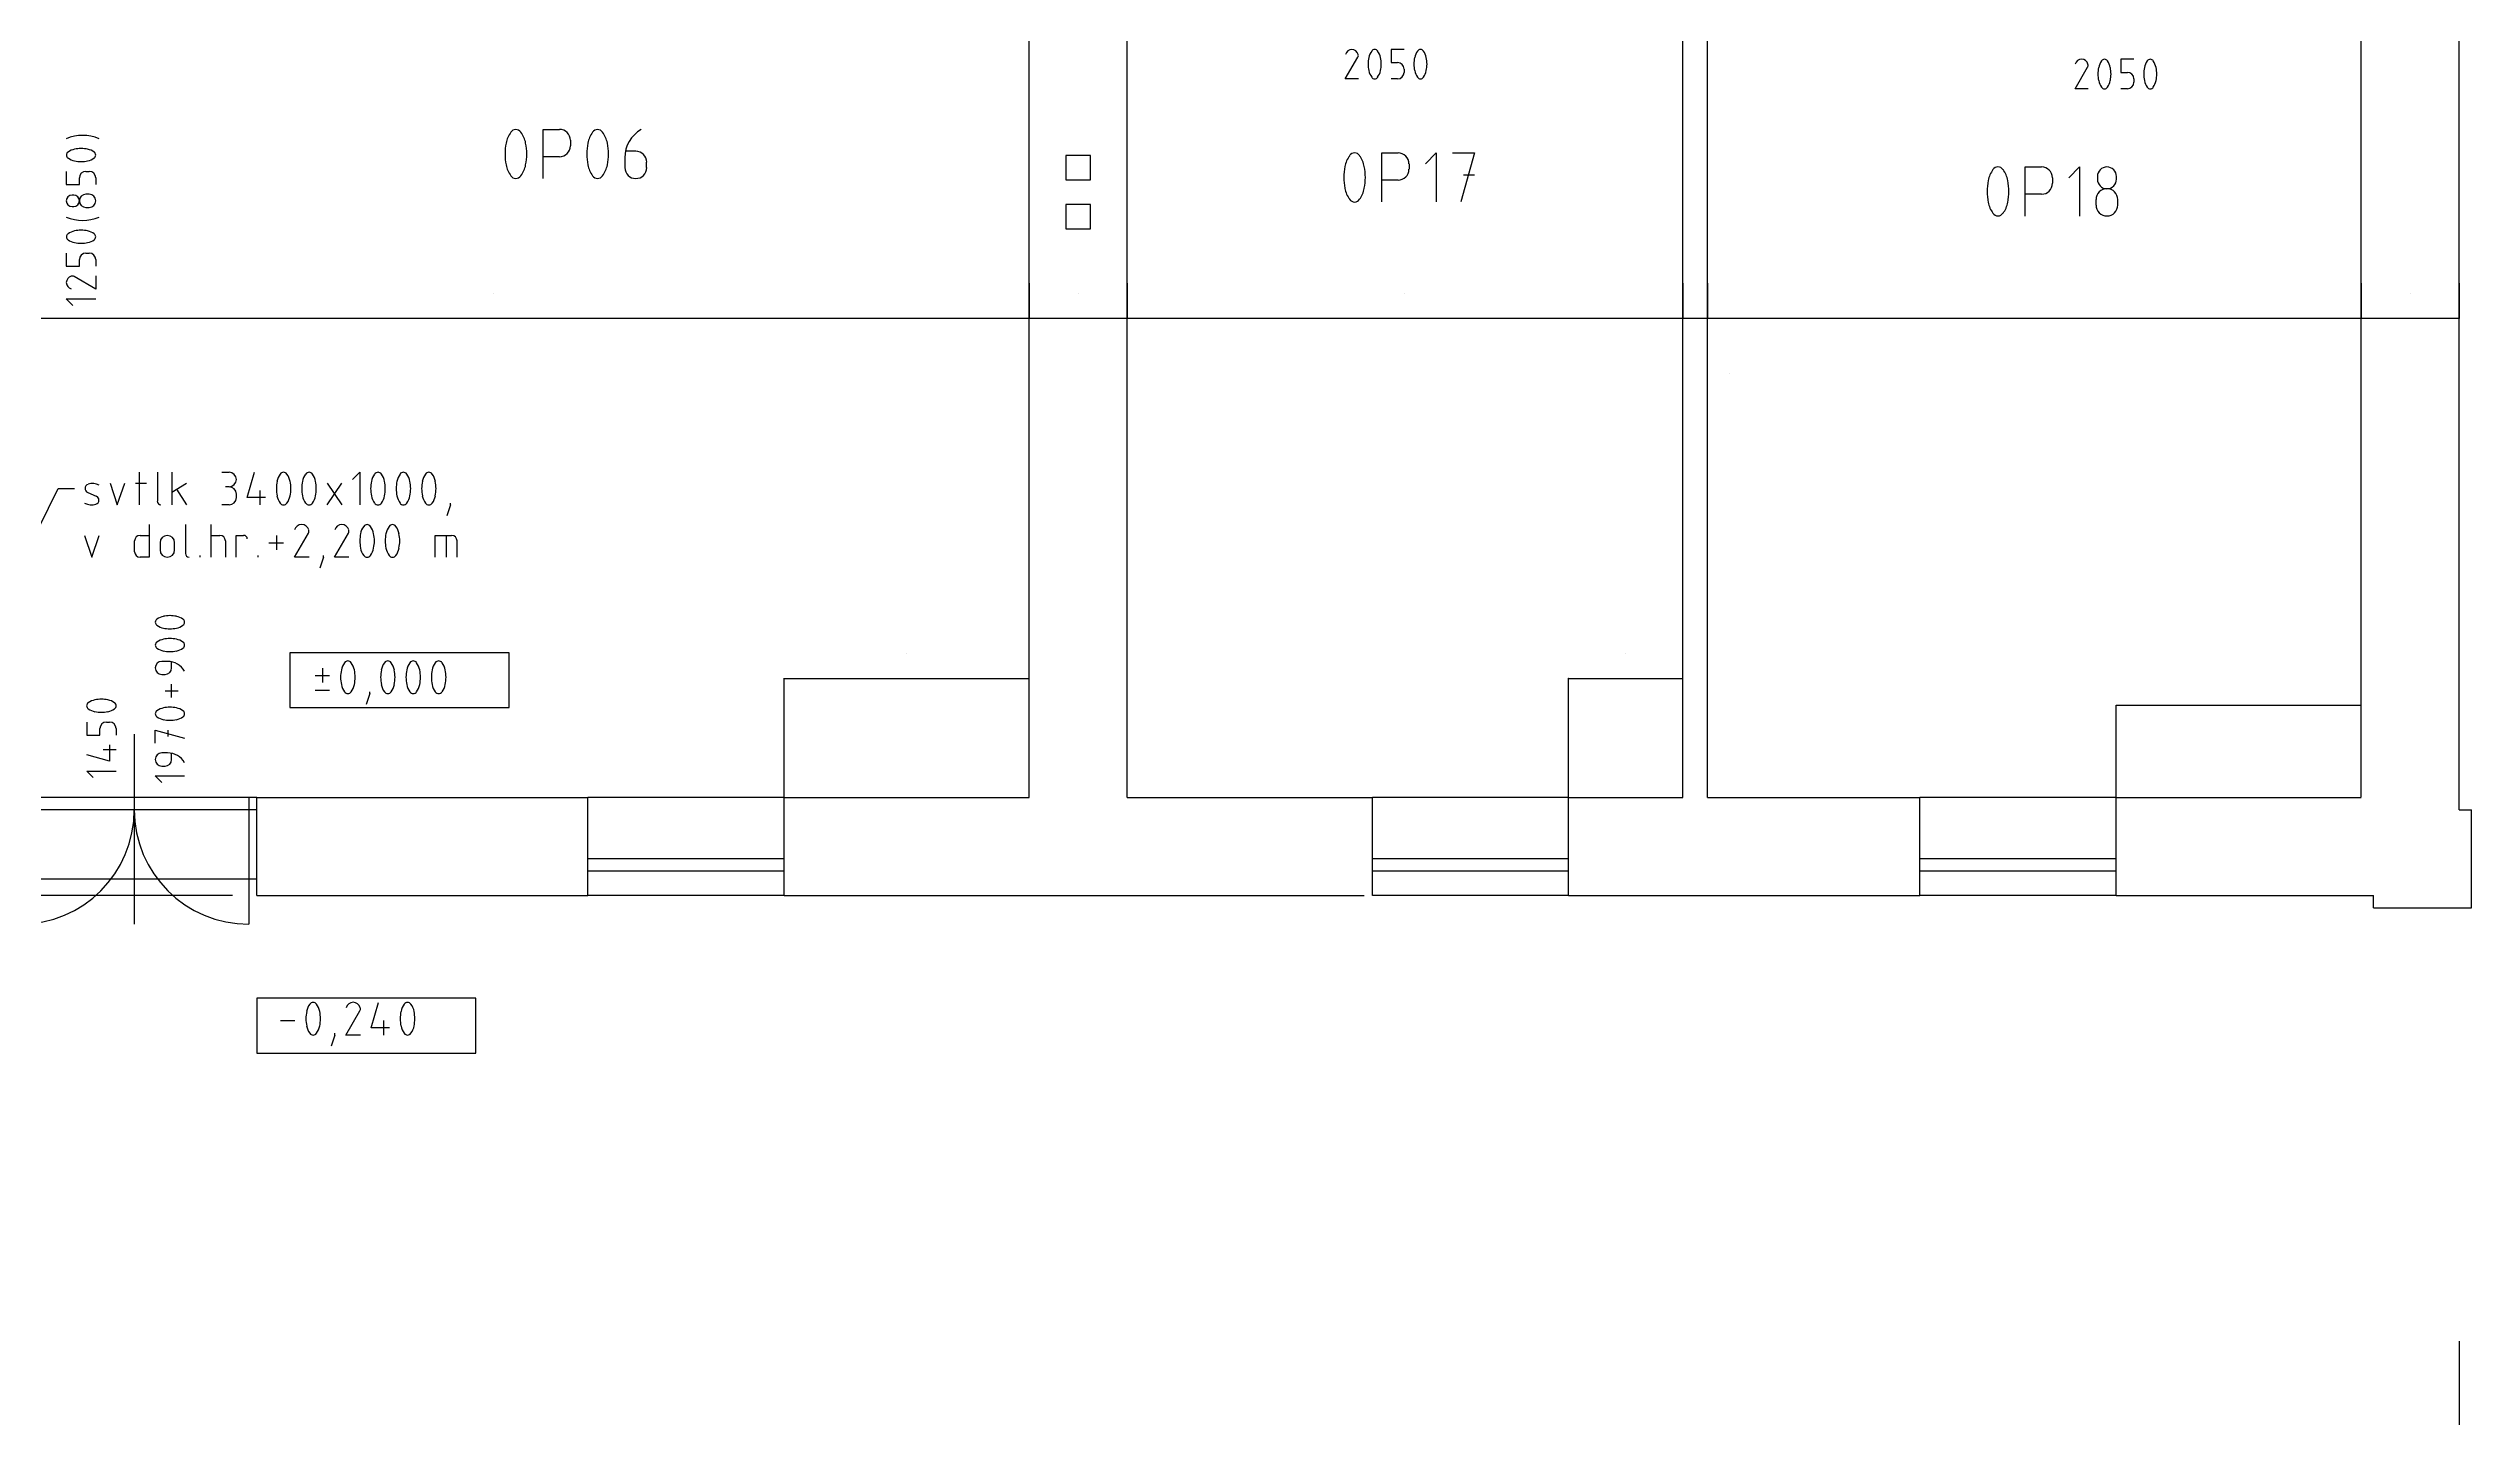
# Model space of a CAD drawing. Header units: millimetres. Extents: x 96818 to 138818, y 10174 to 39874.
# Drawn here: x 109740 to 124565, y 20087 to 28463 of the extents above; entities that cross this region are included whole.
import ezdxf

# ---------------------------------------------------------------- set-up
doc = ezdxf.new("R2010")
doc.units = ezdxf.units.MM
for name, color, linetype in [('koty', 7, 'ByLayer'), ('nadvid', 7, 'ByLayer'), ('obrys', 7, 'ByLayer'), ('tenka', 7, 'ByLayer'), ('text', 7, 'ByLayer')]:
    doc.layers.add(name, color=color, linetype=linetype)
doc.styles.get("Standard").update_dxf_attribs({"font": 'txt', "width": 0.75})

msp = doc.modelspace()

# ---------------------------------------------------------------- linework, layer by layer
at = {"layer": 'koty'}
for p, q in [((117674, 28277), (117751, 28410)), ((118034, 28457), (117954, 28457)), ((117954, 28457), (117954, 28377)), ((117954, 28377), (117994, 28377)), ((118034, 28337), (118034, 28317)), ((122139, 28217), (122216, 28349)), ((122499, 28397), (122419, 28397)), ((122419, 28397), (122419, 28317)), ((122419, 28317), (122459, 28317)), ((117754, 28277), (117674, 28277)), ((117994, 28277), (117954, 28277)), ((122219, 28217), (122139, 28217)), ((122459, 28217), (122419, 28217)), ((122499, 28277), (122499, 28257)), ((109849, 27711), (109849, 27631)), ((109849, 27631), (109929, 27631)), ((109929, 27631), (109929, 27671)), ((109969, 27711), (109989, 27711)), ((110029, 27671), (110029, 27631)), ((109894, 27566), (109884, 27566)), ((109884, 27496), (109894, 27496)), ((109989, 27571), (109969, 27571)), ((109969, 27491), (109989, 27491)), ((109849, 27211), (109849, 27131)), ((109849, 27131), (109929, 27131)), ((109929, 27131), (109929, 27171)), ((109969, 27211), (109989, 27211)), ((110029, 27171), (110029, 27131)), ((110029, 26991), (109896, 27068)), ((110029, 27071), (110029, 26991)), ((115740, 27028), (115740, 26810)), ((115740, 27028), (115740, 26810)), ((116340, 27028), (116340, 26810)), ((116340, 27028), (116340, 26810)), ((119740, 27028), (119740, 26810)), ((119740, 27028), (119740, 26810)), ((119890, 27028), (119890, 26810)), ((119890, 27028), (119890, 26810)), ((123890, 27028), (123890, 26810)), ((123890, 27028), (123890, 26810)), ((124490, 27028), (124490, 26810)), ((109889, 26891), (109849, 26931)), ((109849, 26931), (110029, 26931)), ((109190, 26812), (115740, 26812)), ((115740, 26812), (115739, 26812)), ((115739, 26812), (115739, 26812)), ((115739, 26812), (115740, 26812)), ((115740, 26812), (116340, 26812)), ((115740, 26812), (115741, 26812)), ((115741, 26812), (115740, 26812)), ((115741, 26812), (115741, 26812)), ((116340, 26812), (116339, 26812)), ((116339, 26812), (116339, 26812)), ((116339, 26812), (116340, 26812)), ((116340, 26812), (119740, 26812)), ((116340, 26812), (116341, 26812)), ((116341, 26812), (116340, 26812)), ((116341, 26812), (116341, 26812)), ((119740, 26812), (119739, 26812)), ((119739, 26812), (119739, 26812)), ((119739, 26812), (119740, 26812)), ((119740, 26812), (119890, 26812)), ((119740, 26812), (119741, 26812)), ((119741, 26812), (119740, 26812)), ((119741, 26812), (119741, 26812)), ((119890, 26812), (119889, 26812)), ((119889, 26812), (119889, 26812)), ((119889, 26812), (119890, 26812)), ((119890, 26812), (123890, 26812)), ((119890, 26812), (119891, 26812)), ((119891, 26812), (119890, 26812)), ((119891, 26812), (119891, 26812)), ((123890, 26812), (123889, 26812)), ((123889, 26812), (123889, 26812)), ((123889, 26812), (123890, 26812)), ((123890, 26812), (124490, 26812)), ((123890, 26812), (123891, 26812)), ((123891, 26812), (123890, 26812)), ((123891, 26812), (123891, 26812)), ((124490, 26812), (124489, 26812)), ((124489, 26812), (124489, 26812)), ((124489, 26812), (124490, 26812)), ((112558, 24766), (111217, 24766)), ((111217, 24766), (111217, 24431)), ((112558, 24431), (112558, 24766)), ((110469, 24713), (110433, 24713)), ((110433, 24633), (110453, 24633)), ((110493, 24673), (110493, 24710)), ((111372, 24627), (111460, 24627)), ((111416, 24672), (111416, 24583)), ((114240, 23882), (114240, 24610)), ((115740, 23882), (115740, 24610)), ((119040, 23882), (119040, 24610)), ((119740, 23882), (119740, 24610)), ((110453, 24533), (110533, 24533)), ((110493, 24493), (110493, 24573)), ((111372, 24538), (111460, 24538)), ((111705, 24516), (111683, 24449)), ((111705, 24516), (111705, 24527)), ((114240, 24609), (115740, 24609)), ((114240, 24609), (114241, 24609)), ((114241, 24608), (114240, 24609)), ((114241, 24609), (114241, 24608)), ((115740, 24609), (115739, 24608)), ((115739, 24608), (115739, 24609)), ((115739, 24609), (115740, 24609)), ((119040, 24609), (119740, 24609)), ((119040, 24609), (119041, 24609)), ((119041, 24608), (119040, 24609)), ((119041, 24609), (119041, 24608)), ((119740, 24609), (119739, 24608)), ((119739, 24608), (119739, 24609)), ((119739, 24609), (119740, 24609)), ((109974, 24342), (109974, 24262)), ((110094, 24342), (110114, 24342)), ((111217, 24431), (112558, 24431)), ((122390, 23882), (122390, 24445)), ((123890, 24444), (122390, 24444)), ((122390, 24444), (122391, 24444)), ((122391, 24444), (122390, 24444)), ((122391, 24444), (122391, 24444)), ((123890, 24444), (123889, 24444)), ((123889, 24444), (123889, 24444)), ((123889, 24444), (123890, 24444)), ((123890, 23882), (123890, 24445)), ((109974, 24262), (110054, 24262)), ((110054, 24262), (110054, 24302)), ((110154, 24172), (110074, 24172)), ((110114, 24202), (110114, 24102)), ((110154, 24302), (110154, 24262)), ((110393, 24213), (110393, 24293)), ((110393, 24293), (110573, 24243)), ((110473, 24253), (110473, 24293)), ((110114, 24102), (109974, 24142)), ((110014, 24002), (109974, 24042)), ((109974, 24042), (110154, 24042)), ((110469, 24153), (110433, 24153)), ((110433, 24073), (110453, 24073)), ((110493, 24113), (110493, 24150)), ((110433, 23973), (110393, 24013)), ((110393, 24013), (110573, 24013)), ((112355, 22652), (111015, 22652)), ((111015, 22652), (111015, 22317)), ((111559, 22427), (111645, 22575)), ((111715, 22471), (111759, 22627)), ((112355, 22317), (112355, 22652)), ((111159, 22516), (111248, 22516)), ((111492, 22427), (111470, 22360)), ((111492, 22427), (111492, 22438)), ((111648, 22427), (111559, 22427)), ((111826, 22471), (111715, 22471)), ((111792, 22427), (111792, 22516)), ((111015, 22317), (112355, 22317)), ((124490, 20554), (124490, 19337))]:
    msp.add_line(p, q, dxfattribs=at)
for centre, radius, start, end in [((117714, 28417), 40, 14.4775, 165.5225), ((117734, 28420), 20, 329.8255, 20.5291), ((118002, 28368), 188, 167.9131, 180.1885), ((118002, 28367), 188, 179.8115, 192.0869), ((117913, 28390), 96.1, 143.2325, 169.4911), ((117913, 28345), 96.1, 190.5089, 216.7675), ((117854, 28435), 21.8, 32.757, 147.243), ((117795, 28390), 96.1, 10.5089, 36.7675), ((117795, 28345), 96.1, 323.2325, 349.4911), ((117706, 28368), 188, 359.8115, 12.0869), ((117706, 28367), 188, 347.9131, 0.1885), ((117994, 28337), 40, 0, 90), ((117994, 28317), 40, 270, 0), ((118282, 28368), 188, 167.9131, 180.1885), ((118282, 28367), 188, 179.8115, 192.0869), ((118193, 28390), 96.1, 143.2325, 169.4911), ((118193, 28345), 96.1, 190.5089, 216.7675), ((118134, 28435), 21.8, 32.757, 147.243), ((118075, 28390), 96.1, 10.5089, 36.7675), ((118075, 28345), 96.1, 323.2325, 349.4911), ((117986, 28368), 188, 359.8115, 12.0869), ((117986, 28367), 188, 347.9131, 0.1885), ((122179, 28357), 40, 14.4775, 165.5225), ((122199, 28359), 20, 329.8255, 20.5291), ((122467, 28307), 188, 167.9131, 180.1885), ((122378, 28329), 96.1, 143.2325, 169.4911), ((122319, 28375), 21.8, 32.757, 147.243), ((122260, 28329), 96.1, 10.5089, 36.7675), ((122171, 28307), 188, 359.8115, 12.0869), ((122459, 28277), 40, 0, 90), ((122747, 28307), 188, 167.9131, 180.1885), ((122658, 28329), 96.1, 143.2325, 169.4911), ((122599, 28375), 21.8, 32.757, 147.243), ((122540, 28329), 96.1, 10.5089, 36.7675), ((122451, 28307), 188, 359.8115, 12.0869), ((117854, 28299), 21.8, 212.757, 327.243), ((118134, 28299), 21.8, 212.757, 327.243), ((122467, 28306), 188, 179.8115, 192.0869), ((122378, 28284), 96.1, 190.5089, 216.7675), ((122319, 28238), 21.8, 212.757, 327.243), ((122260, 28284), 96.1, 323.2325, 349.4911), ((122171, 28306), 188, 347.9131, 0.1885), ((122459, 28257), 40, 270, 0), ((122747, 28306), 188, 179.8115, 192.0869), ((122658, 28284), 96.1, 190.5089, 216.7675), ((122599, 28238), 21.8, 212.757, 327.243), ((122540, 28284), 96.1, 323.2325, 349.4911), ((122451, 28306), 188, 347.9131, 0.1885), ((109949, 27671), 260, 67.3801, 112.6199), ((109871, 27811), 21.8, 122.757, 237.243), ((109917, 27752), 96.1, 100.5089, 126.7675), ((109917, 27870), 96.1, 233.2325, 259.4911), ((109938, 27663), 188, 89.8115, 102.0869), ((109938, 27959), 188, 257.9131, 270.1885), ((109940, 27663), 188, 77.9131, 90.1885), ((109940, 27959), 188, 269.8115, 282.0869), ((109962, 27752), 96.1, 53.2325, 79.4911), ((109962, 27870), 96.1, 280.5089, 306.7675), ((110007, 27811), 21.8, 302.757, 57.243), ((109969, 27671), 40, 90, 180), ((109989, 27671), 40, 360, 90), ((109884, 27531), 35, 90, 270), ((109949, 27671), 260, 247.3801, 292.6199), ((109894, 27531), 35, 270, 90), ((109969, 27531), 40, 90, 270), ((109989, 27531), 40, 270, 90), ((109871, 27311), 21.8, 122.757, 237.243), ((109917, 27252), 96.1, 100.5089, 126.7675), ((109917, 27370), 96.1, 233.2325, 259.4911), ((109938, 27163), 188, 89.8115, 102.0869), ((109940, 27163), 188, 77.9131, 90.1885), ((109962, 27252), 96.1, 53.2325, 79.4911), ((109962, 27370), 96.1, 280.5089, 306.7675), ((110007, 27311), 21.8, 302.757, 57.243), ((109938, 27459), 188, 257.9131, 270.1885), ((109969, 27171), 40, 90, 180), ((109940, 27459), 188, 269.8115, 282.0869), ((109989, 27171), 40, 360, 90), ((109889, 27031), 40, 104.4775, 255.5225), ((109886, 27051), 20, 59.8255, 110.5291), ((110415, 24953), 21.8, 122.757, 237.243), ((110461, 24894), 96.1, 100.5089, 126.7675), ((110461, 25011), 96.1, 233.2325, 259.4911), ((110482, 24805), 188, 89.8115, 102.0869), ((110482, 25101), 188, 257.9131, 270.1885), ((110484, 24805), 188, 77.9131, 90.1885), ((110484, 25101), 188, 269.8115, 282.0869), ((110505, 24894), 96.1, 53.2325, 79.4911), ((110505, 25011), 96.1, 280.5089, 306.7675), ((110551, 24953), 21.8, 302.757, 57.243), ((110415, 24813), 21.8, 122.757, 237.243), ((110461, 24754), 96.1, 100.5089, 126.7675), ((110461, 24871), 96.1, 233.2325, 259.4911), ((110482, 24665), 188, 89.8115, 102.0869), ((110482, 24961), 188, 257.9131, 270.1885), ((110484, 24665), 188, 77.9131, 90.1885), ((110484, 24961), 188, 269.8115, 282.0869), ((110505, 24754), 96.1, 53.2325, 79.4911), ((110505, 24871), 96.1, 280.5089, 306.7675), ((110551, 24813), 21.8, 302.757, 57.243), ((110433, 24673), 40, 90, 270), ((110453, 24673), 40, 270, 360), ((110469, 24593), 120, 30, 90), ((111736, 24617), 209, 167.9131, 180.1885), ((111736, 24615), 209, 179.8115, 192.0869), ((111637, 24641), 107, 143.2325, 169.4911), ((111572, 24692), 24.2, 32.757, 147.243), ((111506, 24641), 107, 10.5089, 36.7675), ((111407, 24617), 209, 359.8115, 12.0869), ((111407, 24615), 209, 347.9131, 0.1885), ((111981, 24617), 209, 167.9131, 180.1885), ((111981, 24615), 209, 179.8115, 192.0869), ((111881, 24641), 107, 143.2325, 169.4911), ((111816, 24692), 24.2, 32.757, 147.243), ((111751, 24641), 107, 10.5089, 36.7675), ((111651, 24617), 209, 359.8115, 12.0869), ((111651, 24615), 209, 347.9131, 0.1885), ((112136, 24617), 209, 167.9131, 180.1885), ((112136, 24615), 209, 179.8115, 192.0869), ((112037, 24641), 107, 143.2325, 169.4911), ((111972, 24692), 24.2, 32.757, 147.243), ((111906, 24641), 107, 10.5089, 36.7675), ((111807, 24617), 209, 359.8115, 12.0869), ((111807, 24615), 209, 347.9131, 0.1885), ((112292, 24617), 209, 167.9131, 180.1885), ((112292, 24615), 209, 179.8115, 192.0869), ((112192, 24641), 107, 143.2325, 169.4911), ((112127, 24692), 24.2, 32.757, 147.243), ((112062, 24641), 107, 10.5089, 36.7675), ((111963, 24617), 209, 359.8115, 12.0869), ((111963, 24615), 209, 347.9131, 0.1885), ((110041, 24383), 96.1, 100.5089, 126.7675), ((110063, 24294), 188, 89.8115, 102.0869), ((110064, 24294), 188, 77.9131, 90.1885), ((110086, 24383), 96.1, 53.2325, 79.4911), ((111637, 24591), 107, 190.5089, 216.7675), ((111572, 24540), 24.2, 212.757, 327.243), ((111506, 24591), 107, 323.2325, 349.4911), ((111881, 24591), 107, 190.5089, 216.7675), ((111816, 24540), 24.2, 212.757, 327.243), ((111751, 24591), 107, 323.2325, 349.4911), ((112037, 24591), 107, 190.5089, 216.7675), ((111972, 24540), 24.2, 212.757, 327.243), ((111906, 24591), 107, 323.2325, 349.4911), ((112192, 24591), 107, 190.5089, 216.7675), ((112127, 24540), 24.2, 212.757, 327.243), ((112062, 24591), 107, 323.2325, 349.4911), ((109995, 24442), 21.8, 122.757, 237.243), ((110041, 24500), 96.1, 233.2325, 259.4911), ((110063, 24590), 188, 257.9131, 270.1885), ((110094, 24302), 40, 90, 180), ((110064, 24590), 188, 269.8115, 282.0869), ((110086, 24500), 96.1, 280.5089, 306.7675), ((110114, 24302), 40, 360, 90), ((110132, 24442), 21.8, 302.757, 57.243), ((110415, 24393), 21.8, 122.757, 237.243), ((110461, 24334), 96.1, 100.5089, 126.7675), ((110461, 24451), 96.1, 233.2325, 259.4911), ((110482, 24245), 188, 89.8115, 102.0869), ((110482, 24541), 188, 257.9131, 270.1885), ((110484, 24245), 188, 77.9131, 90.1885), ((110484, 24541), 188, 269.8115, 282.0869), ((110505, 24334), 96.1, 53.2325, 79.4911), ((110505, 24451), 96.1, 280.5089, 306.7675), ((110551, 24393), 21.8, 302.757, 57.243), ((110433, 24113), 40, 90, 270), ((110453, 24113), 40, 270, 360), ((110469, 24033), 120, 30, 90), ((111524, 22528), 209, 167.9131, 180.1885), ((111424, 22552), 107, 143.2325, 169.4911), ((111359, 22603), 24.2, 32.757, 147.243), ((111294, 22552), 107, 10.5089, 36.7675), ((111195, 22528), 209, 359.8115, 12.0869), ((111604, 22583), 44.4, 14.4775, 165.5225), ((111626, 22586), 22.2, 329.8255, 20.5291), ((112101, 22528), 209, 167.9131, 180.1885), ((112002, 22552), 107, 143.2325, 169.4911), ((111937, 22603), 24.2, 32.757, 147.243), ((111872, 22552), 107, 10.5089, 36.7675), ((111772, 22528), 209, 359.8115, 12.0869), ((111524, 22526), 209, 179.8115, 192.0869), ((111424, 22502), 107, 190.5089, 216.7675), ((111359, 22451), 24.2, 212.757, 327.243), ((111294, 22502), 107, 323.2325, 349.4911), ((111195, 22526), 209, 347.9131, 0.1885), ((112101, 22526), 209, 179.8115, 192.0869), ((112002, 22502), 107, 190.5089, 216.7675), ((111937, 22451), 24.2, 212.757, 327.243), ((111872, 22502), 107, 323.2325, 349.4911), ((111772, 22526), 209, 347.9131, 0.1885)]:
    msp.add_arc(centre, radius, start, end, dxfattribs=at)
at = {"layer": 'nadvid'}
msp.add_line((110865, 23280), (109365, 23280), dxfattribs=at)
at = {"layer": 'obrys'}
for p, q in [((124490, 23805), (124490, 29680)), ((115740, 23880), (115740, 29180)), ((116340, 23880), (116340, 29180)), ((119740, 23880), (119740, 29180)), ((119890, 23880), (119890, 29180)), ((123890, 23930), (123890, 29180)), ((116115, 27809), (115965, 27809)), ((115965, 27809), (115965, 27659)), ((116115, 27659), (116115, 27809)), ((115965, 27659), (116115, 27659)), ((116115, 27509), (115965, 27509)), ((115965, 27509), (115965, 27359)), ((116115, 27359), (116115, 27509)), ((115965, 27359), (116115, 27359)), ((111015, 23880), (113040, 23880)), ((111015, 23280), (111015, 23880)), ((113040, 23280), (113040, 23880)), ((114240, 23880), (115740, 23880)), ((114240, 23280), (114240, 23880)), ((116340, 23880), (117840, 23880)), ((117840, 23280), (117840, 23880)), ((119040, 23880), (119740, 23880)), ((119040, 23280), (119040, 23880)), ((119890, 23880), (121190, 23880)), ((121190, 23280), (121190, 23880)), ((122390, 23880), (123890, 23880)), ((122390, 23280), (122390, 23880)), ((124490, 23805), (124565, 23805)), ((124565, 23205), (124565, 23805)), ((111015, 23280), (113040, 23280)), ((114240, 23280), (117790, 23280)), ((119040, 23280), (121190, 23280)), ((122390, 23280), (123965, 23280)), ((123965, 23205), (123965, 23280)), ((123965, 23205), (124565, 23205))]:
    msp.add_line(p, q, dxfattribs=at)
at = {"layer": 'tenka'}
for p, q in [((110265, 24267), (110265, 23105)), ((111015, 23880), (109515, 23880)), ((110965, 23880), (110965, 23105)), ((114240, 23880), (113040, 23880)), ((119040, 23880), (117840, 23880)), ((122390, 23880), (121190, 23880)), ((111015, 23805), (109515, 23805)), ((114240, 23505), (113040, 23505)), ((114240, 23430), (113040, 23430)), ((119040, 23505), (117840, 23505)), ((119040, 23430), (117840, 23430)), ((122390, 23505), (121190, 23505)), ((122390, 23430), (121190, 23430)), ((111015, 23380), (109515, 23380)), ((114240, 23280), (113040, 23280)), ((119040, 23280), (117840, 23280)), ((122390, 23280), (121190, 23280))]:
    msp.add_line(p, q, dxfattribs=at)
for centre, start, end in [((109565, 23805), 270, 0), ((110965, 23805), 180, 270)]:
    msp.add_arc(centre, 700, start, end, dxfattribs=at)
at = {"layer": 'text'}
for p, q in [((112766, 27667), (112766, 27967)), ((112766, 27967), (112866, 27967)), ((112933, 27901), (112933, 27867)), ((112866, 27801), (112766, 27801)), ((113266, 27794), (113266, 27734)), ((113333, 27834), (113270, 27834)), ((113399, 27734), (113399, 27767)), ((117897, 27524), (117897, 27824)), ((117897, 27824), (117997, 27824)), ((118064, 27757), (118064, 27724)), ((118164, 27757), (118231, 27824)), ((118231, 27824), (118231, 27524)), ((118331, 27824), (118464, 27824)), ((118464, 27824), (118381, 27524)), ((121834, 27438), (121834, 27738)), ((121834, 27738), (121934, 27738)), ((122101, 27672), (122167, 27738)), ((122167, 27738), (122167, 27438)), ((117997, 27657), (117897, 27657)), ((118397, 27690), (118464, 27690)), ((122001, 27672), (122001, 27638)), ((122276, 27680), (122276, 27663)), ((122392, 27663), (122392, 27680)), ((121934, 27572), (121834, 27572)), ((122267, 27538), (122267, 27505)), ((122401, 27505), (122401, 27538)), ((110117, 25804), (110161, 25671)), ((110161, 25671), (110206, 25804)), ((110273, 25804), (110339, 25804)), ((110295, 25871), (110295, 25671)), ((110406, 25871), (110406, 25693)), ((110495, 25871), (110495, 25671)), ((110495, 25748), (110584, 25804)), ((110800, 25871), (110845, 25871)), ((110956, 25715), (111000, 25871)), ((111445, 25804), (111534, 25671)), ((111445, 25671), (111534, 25804)), ((111600, 25826), (111645, 25871)), ((111645, 25871), (111645, 25671)), ((109680, 25531), (109799, 25771)), ((109799, 25771), (109899, 25771)), ((109980, 25747), (110032, 25725)), ((110524, 25767), (110584, 25671)), ((110845, 25671), (110800, 25671)), ((110845, 25782), (110823, 25782)), ((110889, 25737), (110889, 25715)), ((111067, 25715), (110956, 25715)), ((111034, 25671), (111034, 25759)), ((112200, 25671), (112178, 25604)), ((112200, 25671), (112200, 25682)), ((110356, 25551), (110356, 25351)), ((110578, 25551), (110578, 25373)), ((110734, 25551), (110734, 25351)), ((109961, 25484), (110006, 25351)), ((110006, 25351), (110050, 25484)), ((110267, 25384), (110267, 25451)), ((110300, 25484), (110356, 25484)), ((110423, 25439), (110423, 25395)), ((110511, 25395), (110511, 25439)), ((110667, 25351), (110667, 25362)), ((110734, 25484), (110789, 25484)), ((110823, 25451), (110823, 25351)), ((110889, 25351), (110889, 25484)), ((110889, 25484), (110934, 25484)), ((111023, 25351), (111023, 25362)), ((111089, 25439), (111178, 25439)), ((111134, 25484), (111134, 25395)), ((111245, 25351), (111331, 25498)), ((111423, 25351), (111423, 25362)), ((111489, 25351), (111575, 25498)), ((112106, 25351), (112106, 25484)), ((112106, 25484), (112206, 25484)), ((112173, 25484), (112173, 25351)), ((112239, 25451), (112239, 25351)), ((110356, 25351), (110300, 25351)), ((111334, 25351), (111245, 25351)), ((111423, 25351), (111400, 25284)), ((111578, 25351), (111489, 25351))]:
    msp.add_line(p, q, dxfattribs=at)
for centre, radius, start, end in [((112846, 27818), 313, 167.9131, 180.1885), ((112697, 27855), 160, 143.2325, 169.4911), ((112599, 27931), 36.3, 32.757, 147.243), ((112502, 27855), 160, 10.5089, 36.7675), ((112353, 27818), 313, 359.8115, 12.0869), ((112866, 27901), 66.7, 0, 90), ((113346, 27818), 313, 167.9131, 180.1885), ((113197, 27855), 160, 143.2325, 169.4911), ((113099, 27931), 36.3, 32.757, 147.243), ((113002, 27855), 160, 10.5089, 36.7675), ((112853, 27818), 313, 359.8115, 12.0869), ((113466, 27794), 200, 120, 180), ((112846, 27816), 313, 179.8115, 192.0869), ((112697, 27780), 160, 190.5089, 216.7675), ((112502, 27780), 160, 323.2325, 349.4911), ((112353, 27816), 313, 347.9131, 0.1885), ((112866, 27867), 66.7, 270, 0), ((113346, 27816), 313, 179.8115, 192.0869), ((113197, 27780), 160, 190.5089, 216.7675), ((113002, 27780), 160, 323.2325, 349.4911), ((112853, 27816), 313, 347.9131, 0.1885), ((113333, 27734), 66.7, 180, 0), ((113333, 27767), 66.7, 0, 90), ((117978, 27675), 313, 167.9131, 180.1885), ((117829, 27711), 160, 143.2325, 169.4911), ((117731, 27788), 36.3, 32.757, 147.243), ((117633, 27711), 160, 10.5089, 36.7675), ((117484, 27675), 313, 359.8115, 12.0869), ((117997, 27757), 66.7, 0, 90), ((117997, 27724), 66.7, 270, 0), ((121667, 27702), 36.3, 32.757, 147.243), ((121934, 27672), 66.7, 0, 90), ((122334, 27680), 58.3, 0, 180), ((112599, 27704), 36.3, 212.757, 327.243), ((113099, 27704), 36.3, 212.757, 327.243), ((117978, 27673), 313, 179.8115, 192.0869), ((117829, 27636), 160, 190.5089, 216.7675), ((117633, 27636), 160, 323.2325, 349.4911), ((117484, 27673), 313, 347.9131, 0.1885), ((121914, 27589), 313, 167.9131, 180.1885), ((121914, 27587), 313, 179.8115, 192.0869), ((121765, 27626), 160, 143.2325, 169.4911), ((121570, 27626), 160, 10.5089, 36.7675), ((121421, 27589), 313, 359.8115, 12.0869), ((121421, 27587), 313, 347.9131, 0.1885), ((121934, 27638), 66.7, 270, 0), ((122334, 27538), 66.7, 0, 180), ((122334, 27663), 58.3, 180, 0), ((117731, 27560), 36.3, 212.757, 327.243), ((121765, 27551), 160, 190.5089, 216.7675), ((121667, 27475), 36.3, 212.757, 327.243), ((121570, 27551), 160, 323.2325, 349.4911), ((122334, 27505), 66.7, 180, 0), ((109990, 25771), 26.7, 108.2746, 247.7905), ((110010, 25711), 90.2, 63.0974, 108.2755), ((110845, 25826), 44.4, 270, 90), ((111343, 25771), 209, 167.9131, 180.1885), ((111243, 25795), 107, 143.2325, 169.4911), ((111178, 25846), 24.2, 32.757, 147.243), ((111113, 25795), 107, 10.5089, 36.7675), ((111014, 25771), 209, 359.8115, 12.0869), ((111498, 25771), 209, 167.9131, 180.1885), ((111399, 25795), 107, 143.2325, 169.4911), ((111334, 25846), 24.2, 32.757, 147.243), ((111269, 25795), 107, 10.5089, 36.7675), ((111169, 25771), 209, 359.8115, 12.0869), ((111920, 25771), 209, 167.9131, 180.1885), ((111821, 25795), 107, 143.2325, 169.4911), ((111756, 25846), 24.2, 32.757, 147.243), ((111691, 25795), 107, 10.5089, 36.7675), ((111591, 25771), 209, 359.8115, 12.0869), ((112076, 25771), 209, 167.9131, 180.1885), ((111977, 25795), 107, 143.2325, 169.4911), ((111911, 25846), 24.2, 32.757, 147.243), ((111846, 25795), 107, 10.5089, 36.7675), ((111747, 25771), 209, 359.8115, 12.0869), ((112232, 25771), 209, 167.9131, 180.1885), ((112132, 25795), 107, 143.2325, 169.4911), ((112067, 25846), 24.2, 32.757, 147.243), ((112002, 25795), 107, 10.5089, 36.7675), ((111902, 25771), 209, 359.8115, 12.0869), ((110002, 25761), 90.2, 243.0977, 288.2755), ((110022, 25700), 26.7, 288.2749, 67.7912), ((110428, 25693), 22.2, 180, 270), ((110845, 25737), 44.4, 0, 90), ((110845, 25715), 44.4, 270, 0), ((111343, 25770), 209, 179.8115, 192.0869), ((111243, 25746), 107, 190.5089, 216.7675), ((111178, 25695), 24.2, 212.757, 327.243), ((111113, 25746), 107, 323.2325, 349.4911), ((111014, 25770), 209, 347.9131, 0.1885), ((111498, 25770), 209, 179.8115, 192.0869), ((111399, 25746), 107, 190.5089, 216.7675), ((111334, 25695), 24.2, 212.757, 327.243), ((111269, 25746), 107, 323.2325, 349.4911), ((111169, 25770), 209, 347.9131, 0.1885), ((111920, 25770), 209, 179.8115, 192.0869), ((111821, 25746), 107, 190.5089, 216.7675), ((111756, 25695), 24.2, 212.757, 327.243), ((111691, 25746), 107, 323.2325, 349.4911), ((111591, 25770), 209, 347.9131, 0.1885), ((112076, 25770), 209, 179.8115, 192.0869), ((111977, 25746), 107, 190.5089, 216.7675), ((111911, 25695), 24.2, 212.757, 327.243), ((111846, 25746), 107, 323.2325, 349.4911), ((111747, 25770), 209, 347.9131, 0.1885), ((112232, 25770), 209, 179.8115, 192.0869), ((112132, 25746), 107, 190.5089, 216.7675), ((112067, 25695), 24.2, 212.757, 327.243), ((112002, 25746), 107, 323.2325, 349.4911), ((111902, 25770), 209, 347.9131, 0.1885), ((111289, 25506), 44.4, 14.4775, 165.5225), ((111311, 25509), 22.2, 329.8255, 20.5291), ((111534, 25506), 44.4, 14.4775, 165.5225), ((111556, 25509), 22.2, 329.8255, 20.5291), ((111754, 25475), 107, 143.2325, 169.4911), ((111689, 25526), 24.2, 32.757, 147.243), ((111624, 25475), 107, 10.5089, 36.7675), ((111910, 25475), 107, 143.2325, 169.4911), ((111845, 25526), 24.2, 32.757, 147.243), ((111780, 25475), 107, 10.5089, 36.7675), ((110300, 25451), 33.3, 90, 180), ((110300, 25384), 33.3, 180, 270), ((110467, 25439), 44.4, 0, 180), ((110467, 25395), 44.4, 180, 0), ((110600, 25373), 22.2, 180, 270), ((110789, 25451), 33.3, 0, 90), ((110934, 25462), 22.2, 0, 90), ((111854, 25451), 209, 167.9131, 180.1885), ((111854, 25450), 209, 179.8115, 192.0869), ((111754, 25426), 107, 190.5089, 216.7675), ((111689, 25375), 24.2, 212.757, 327.243), ((111624, 25426), 107, 323.2325, 349.4911), ((111525, 25451), 209, 359.8115, 12.0869), ((111525, 25450), 209, 347.9131, 0.1885), ((112009, 25451), 209, 167.9131, 180.1885), ((112009, 25450), 209, 179.8115, 192.0869), ((111910, 25426), 107, 190.5089, 216.7675), ((111845, 25375), 24.2, 212.757, 327.243), ((111780, 25426), 107, 323.2325, 349.4911), ((111680, 25451), 209, 359.8115, 12.0869), ((111680, 25450), 209, 347.9131, 0.1885), ((112206, 25451), 33.3, 0, 90)]:
    msp.add_arc(centre, radius, start, end, dxfattribs=at)

# ---------------------------------------------------------------- texts
at = {"layer": 'koty', "char_height": 1.8, "width": 30, "attachment_point": 5}
for s, insert in [('6400', (112465, 26964)), ('650', (116040, 26964)), ('3400', (118040, 26964)), ('4000', (121890, 26964)), ('650', (124190, 26964)), ('150', (120024, 26475)), ('1500', (114990, 24761)), ('700', (119390, 24761))]:
    msp.add_mtext(s, dxfattribs=dict(at, insert=insert))
at = {"layer": 'koty', "insert": (123140, 24596), "char_height": 1.8, "width": 30, "attachment_point": 5, "rotation": 106.4806}
msp.add_mtext('1500', dxfattribs=at)

doc.saveas('drawing.dxf')
